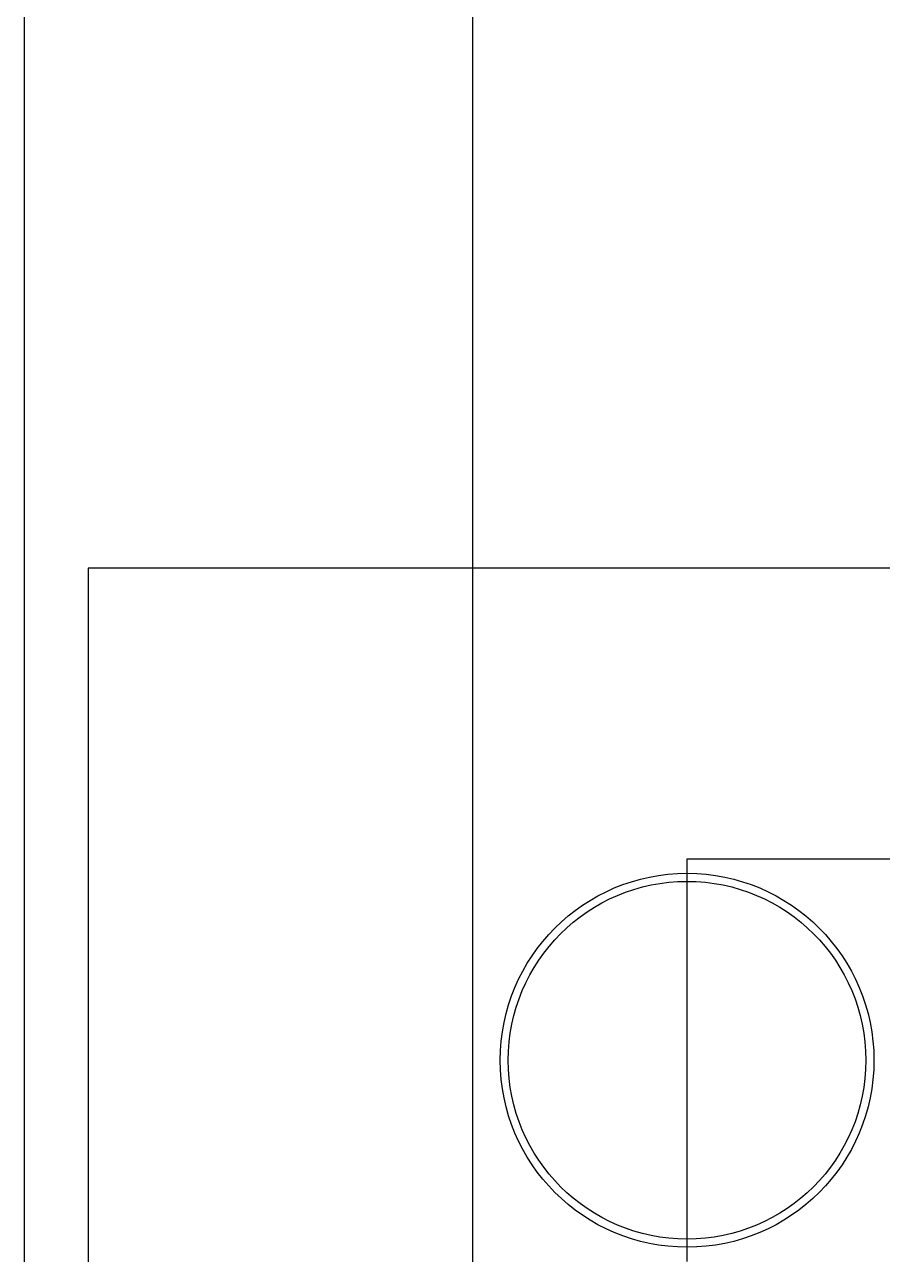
# Model space of a CAD drawing. Header units: inches. Extents: x -1 to 66.5, y -11.9 to 25.2.
# Drawn here: x 33.15 to 33.63, y -7.234 to -6.547 of the extents above; entities that cross this region are included whole.
import ezdxf

# ---------------------------------------------------------------- set-up
doc = ezdxf.new("R2010")
doc.units = ezdxf.units.IN
doc.header["$MEASUREMENT"] = 0
for name, color, linetype in [('45-1523-1', 80, 'Continuous'), ('Panel', 1, 'Continuous'), ('Solenoid', 6, 'Continuous')]:
    doc.layers.add(name, color=color, linetype=linetype)

msp = doc.modelspace()

# ---------------------------------------------------------------- linework, layer by layer
at = {"layer": '45-1523-1'}
for p, q in [((33.40069, -4.31997), (33.40069, -7.46997)), ((33.52069, -7.23847), (33.52069, -7.01347)), ((33.52069, -7.01347), (34.00769, -7.01347))]:
    msp.add_line(p, q, dxfattribs=at)
at = {"layer": 'Panel', "color": 1}
msp.add_line((33.15019, -8.93904), (33.15019, -3.18904), dxfattribs=at)
at = {"layer": 'Panel'}
msp.add_circle((33.52069, -7.12597), 0.1045, dxfattribs=at)
at = {"layer": 'Solenoid'}
for p, q in [((33.18569, -6.8509), (33.18569, -7.40105)), ((33.85569, -6.8509), (33.18569, -6.8509))]:
    msp.add_line(p, q, dxfattribs=at)
msp.add_circle((33.52069, -7.12597), 0.1, dxfattribs=at)

doc.saveas('drawing.dxf')
